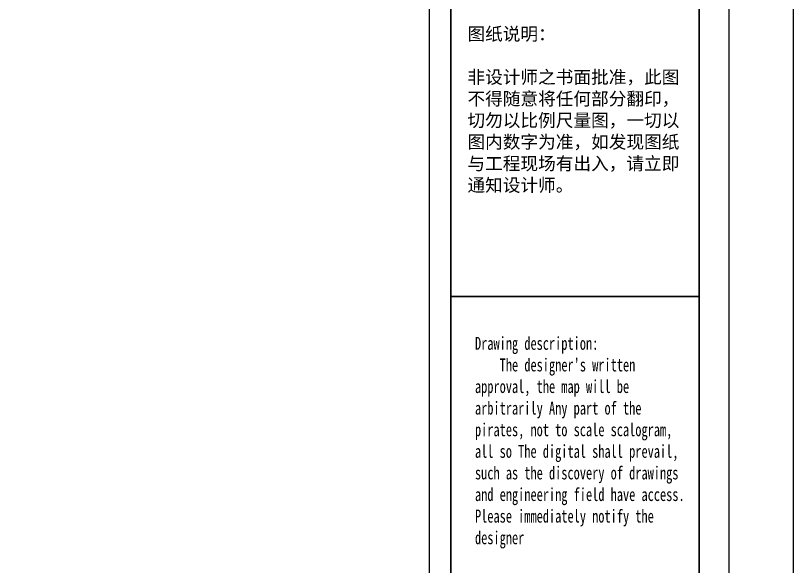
# Model space of a CAD drawing. Header units: millimetres. Extents: x -113526 to 211532, y -79714 to 28306.
# Drawn here: x 187068 to 194369, y -72217 to -67050 of the extents above; entities that cross this region are included whole.
import ezdxf

# ---------------------------------------------------------------- set-up
doc = ezdxf.new("R2010")
doc.units = ezdxf.units.MM
doc.layers.add('10线框', color=8, linetype='Continuous')
doc.styles.add('TXT', font='txt.shx', dxfattribs={"bigfont": 'hztxt.shx'})
doc.styles.add('宋体', font='', dxfattribs={"width": 0.7})
doc.styles.get('宋体').set_extended_font_data('新宋体')

# ---------------------------------------------------------------- blocks, each defined once
blk = doc.blocks.new('图框')
at = {"layer": '10线框', "color": 4}
blk.add_lwpolyline([(320670.1, -86662.1), (301520.2, -86662.1), (301520.2, -100261.8), (320670.1, -100261.8)], close=True, dxfattribs=at)

msp = doc.modelspace()

# ---------------------------------------------------------------- linework, layer by layer
at = {"layer": '10线框'}
for p, q in [((190951.3, -63269.5), (190951.3, -79311.5)), ((193765.7, -79311.5), (193765.7, -63269.5)), ((193765.7, -79311.5), (193765.7, -63269.5)), ((191152.3, -63551), (191152.3, -79030.1)), ((191152.3, -69686.3), (193484.3, -69686.3)), ((191152.3, -69686.3), (193484.3, -69686.3))]:
    msp.add_line(p, q, dxfattribs=at)
at = {"layer": '10线框', "lineweight": 0}
msp.add_line((191152.3, -63551), (191152.3, -79030.1), dxfattribs=at)
at = {"layer": '10线框', "lineweight": 30}
for p, q in [((191152.3, -79030.1), (191152.3, -63551)), ((193484.3, -63551), (193484.3, -79030.1)), ((193484.3, -63551), (193484.3, -79030.1)), ((191152.3, -69686.3), (193484.3, -69686.3)), ((191152.3, -69686.3), (193484.3, -69686.3))]:
    msp.add_line(p, q, dxfattribs=at)

# ---------------------------------------------------------------- block references
at = {"xscale": 1.238710232719313, "yscale": 1.238710232704761, "zscale": 1.238710232707264}
msp.add_blockref('图框', (-202848.6, 44481.7), dxfattribs=at)

# ---------------------------------------------------------------- texts
at = {"layer": '10线框', "lineweight": 30, "insert": (191309.2, -67161.9), "char_height": 121.53, "width": 2055.882, "attachment_point": 1, "style": 'TXT'}
msp.add_mtext('{\\fSimHei|b0|i0|c134|p2;图纸说明：\\P            \\P非设计师之书面批准，此图不得随意将任何部分翻印，切勿以比例尺量图，一切以图内数字为准，如发现图纸与工程现场有出入，请立即通知设计师。}', dxfattribs=at)
msp.add_mtext('{\\fSimHei|b0|i0|c134|p2;图纸说明：\\P            \\P非设计师之书面批准，此图不得随意将任何部分翻印，切勿以比例尺量图，一切以图内数字为准，如发现图纸与工程现场有出入，请立即通知设计师。}', dxfattribs=at)
at = {"layer": '10线框', "insert": (191380.1, -70063.8), "char_height": 121.53, "width": 2048.415, "attachment_point": 1, "style": '宋体'}
msp.add_mtext("Drawing description:\\P    The designer's written approval, the map will be arbitrarily Any part of the pirates, not to scale scalogram, all so The digital shall prevail, such as the discovery of drawings and engineering field have access. Please immediately notify the designer", dxfattribs=at)
msp.add_mtext("Drawing description:\\P    The designer's written approval, the map will be arbitrarily Any part of the pirates, not to scale scalogram, all so The digital shall prevail, such as the discovery of drawings and engineering field have access. Please immediately notify the designer", dxfattribs=at)

doc.saveas('drawing.dxf')
